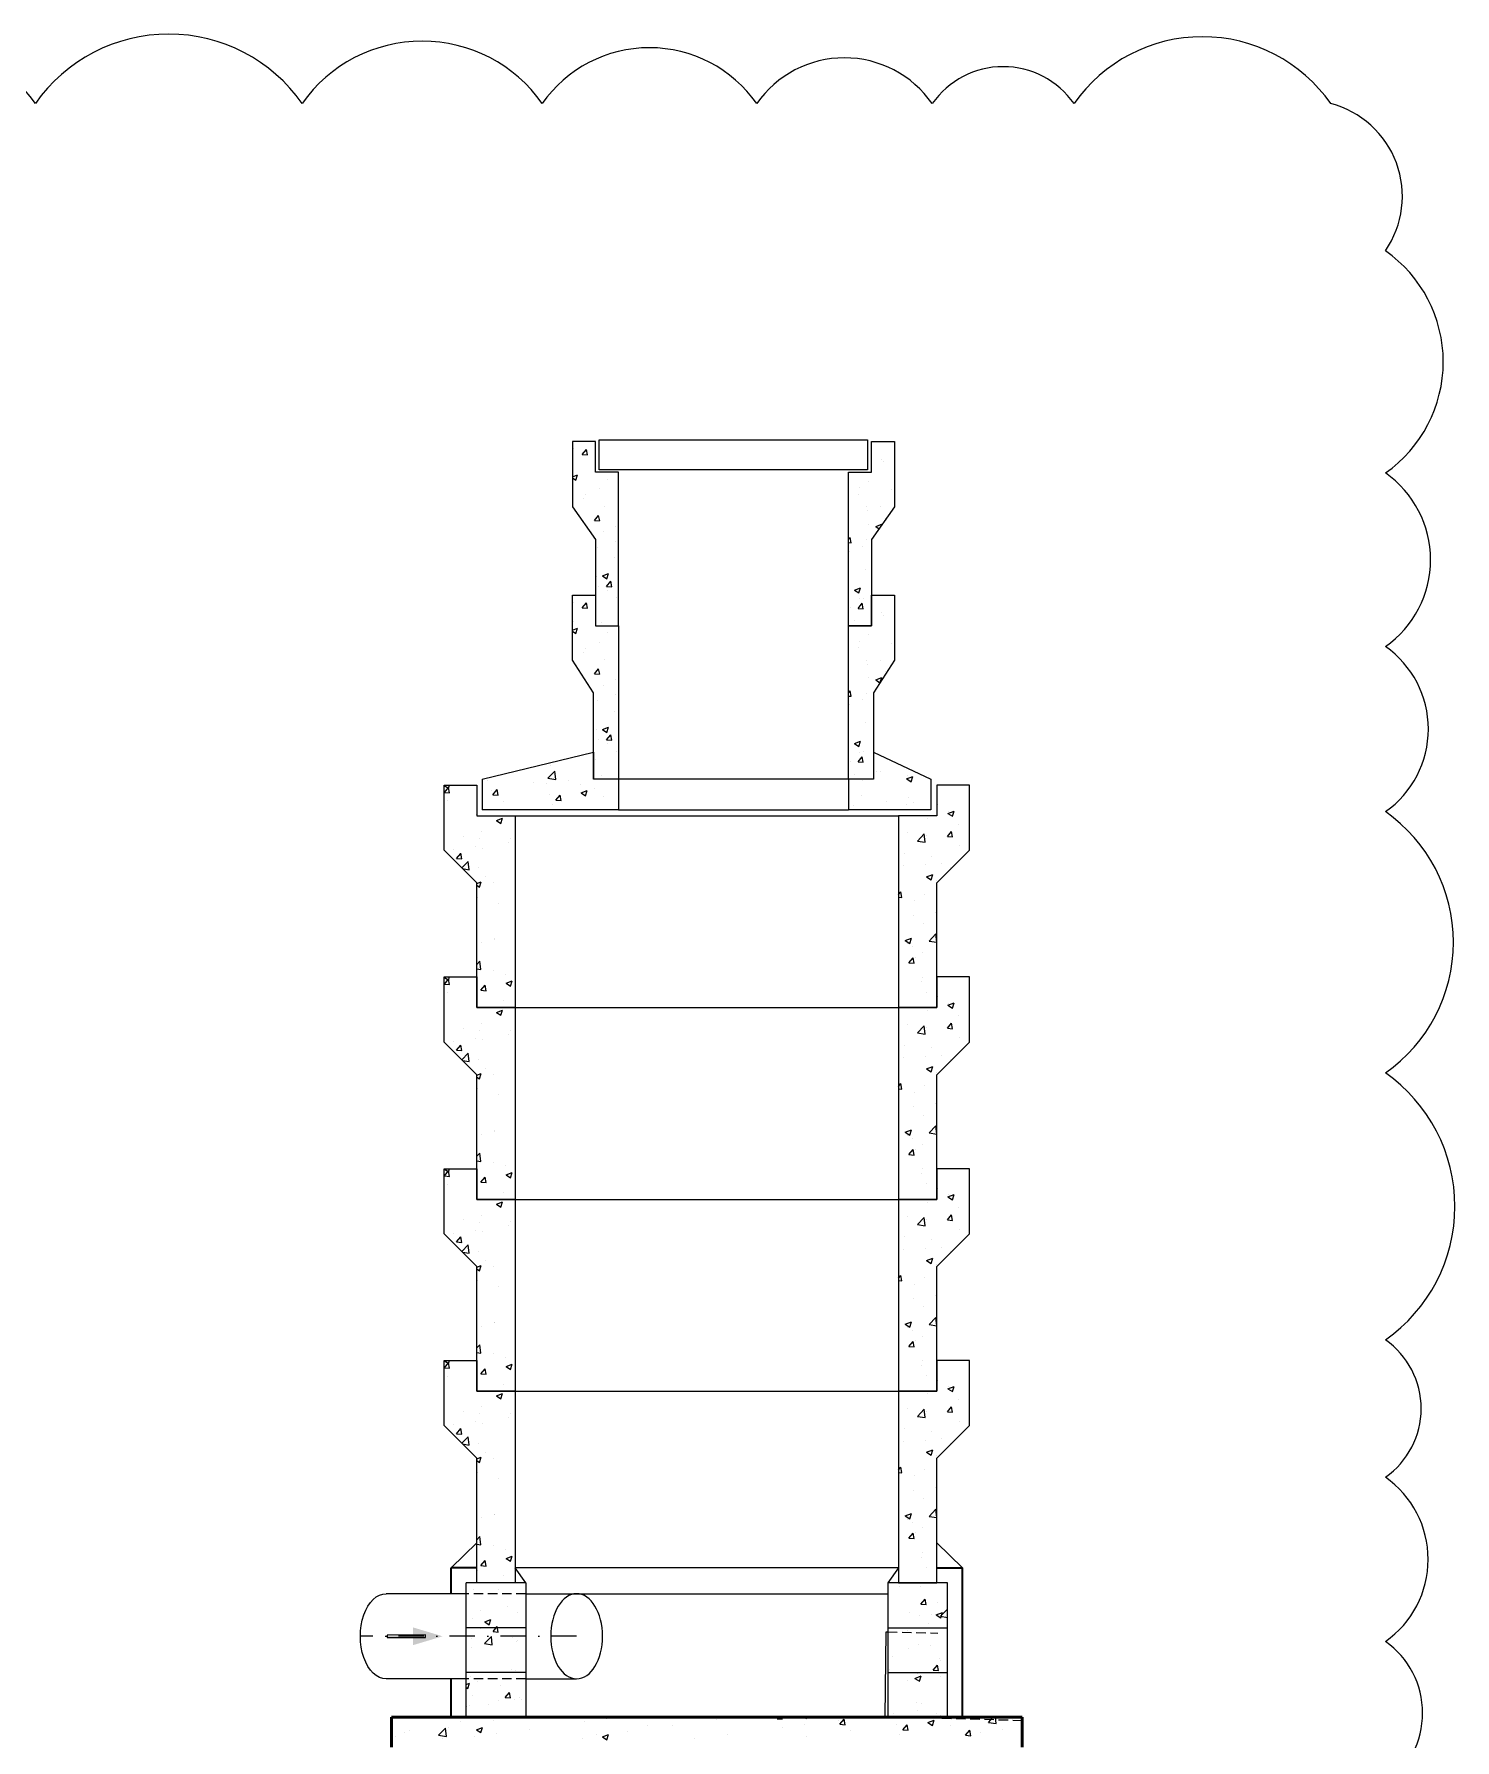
# Model space of a CAD drawing. Extents: x -160 to 364724, y -100 to 7353297.
# Drawn here: x 362209.9 to 362491.4, y 7349207.8 to 7349545.7 of the extents above; entities that cross this region are included whole.
import ezdxf

# ---------------------------------------------------------------- set-up
doc = ezdxf.new("R2010")
doc.units = 0
doc.header["$LTSCALE"] = 5
for name, pattern in [('HIDDEN', [0.375, 0.25, -0.125]), ('SGC_DASHDOT', [1, 0.5, -0.25, 0, -0.25]), ('SGC_HIDDEN', [0.375, 0.25, -0.125])]:
    doc.linetypes.add(name, pattern=pattern)
doc.layers.add('AL3', color=3, linetype='Continuous', lineweight=35)
for name, color, linetype in [('desenho', 4, 'Continuous'), ('PAREDE CONCRETO CORTE', 5, 'Continuous'), ('Paredes', 7, 'Continuous'), ('SGC-Eixos', 253, 'SGC_DASHDOT'), ('SGC-PONTAS', 1, 'SGC_HIDDEN'), ('SGC-Tubos (Desenho Bifilar)', 3, 'Continuous'), ('VEGETAÇÃO', 7, 'Continuous'), ('VISTA 3', 3, 'Continuous')]:
    doc.layers.add(name, color=color, linetype=linetype)

msp = doc.modelspace()

# ---------------------------------------------------------------- hatches: boundary and pattern name
at = {"linetype": 'HIDDEN', "ltscale": 40}
for points in [[(362287.438, 7349228.544), (362287.426, 7349228.046), (362279.852, 7349228.039), (362279.864, 7349228.538)], [(362284.964, 7349230.042), (362290.828, 7349228.288), (362284.967, 7349226.525)]]:
    msp.add_hatch(color=256, dxfattribs=at).paths.add_polyline_path(points)

# ---------------------------------------------------------------- linework, layer by layer
for p, q in [((362279.864, 7349228.538), (362279.852, 7349228.039)), ((362279.852, 7349228.039), (362287.426, 7349228.046)), ((362287.438, 7349228.544), (362279.864, 7349228.538)), ((362287.426, 7349228.046), (362287.438, 7349228.544))]:
    msp.add_line(p, q, dxfattribs=at)
for centre, radius, start, end in [((362236.557, 7349513.444), 32.274, 35, 145), ((362186.823, 7349515.643), 28.44, 35, 145), ((362286.78, 7349515.3), 29.037, 35, 145), ((362331.821, 7349517.072), 25.948, 35, 145), ((362441.4, 7349514.141), 31.057, 35, 145), ((362370.469, 7349519.777), 21.233, 35, 145), ((362401.911, 7349522.118), 17.15, 35, 145), ((362462.049, 7349513.581), 18.988, 325.38395, 75.38395), ((362462.262, 7349480.781), 26.874, 305, 55), ((362465.638, 7349441.574), 20.988, 305, 55), ((362466.222, 7349408.023), 19.97, 305, 55), ((362459.551, 7349365.779), 31.601, 305, 55), ((362459.159, 7349313.449), 32.283, 305, 55), ((362468.15, 7349273.399), 16.608, 305, 55), ((362466.28, 7349243.519), 19.869, 305, 55), ((362467.761, 7349213.083), 17.286, 305, 55)]:
    msp.add_arc(centre, radius, start, end)
at = {"layer": 'AL3', "linetype": 'Continuous', "lineweight": 30}
for p, q in [((362292.524, 7349241.815), (362297.593, 7349246.783)), ((362393.851, 7349241.815), (362388.783, 7349246.783))]:
    msp.add_line(p, q, dxfattribs=at)
at = {"layer": 'AL3'}
for p, q in [((362292.524, 7349236.724), (362292.524, 7349241.815)), ((362297.593, 7349241.815), (362292.524, 7349241.815)), ((362388.783, 7349241.815), (362393.851, 7349241.815)), ((362393.851, 7349212.254), (362393.851, 7349241.815)), ((362292.524, 7349212.254), (362292.524, 7349219.853))]:
    msp.add_line(p, q, dxfattribs=at)
at = {"layer": 'desenho', "color": 1}
for p, q in [((362371.262, 7349398.104), (362325.667, 7349398.104)), ((362305.192, 7349390.842), (362381.184, 7349390.842)), ((362325.667, 7349392.025), (362371.262, 7349392.025)), ((362305.192, 7349352.846), (362381.184, 7349352.846)), ((362305.192, 7349314.851), (362381.184, 7349314.851)), ((362305.192, 7349276.855), (362381.184, 7349276.855))]:
    msp.add_line(p, q, dxfattribs=at)
at = {"layer": 'PAREDE CONCRETO CORTE'}
for p, q in [((362321.108, 7349464.976), (362316.548, 7349464.976)), ((362316.548, 7349464.976), (362316.548, 7349452.058)), ((362321.108, 7349458.897), (362321.108, 7349464.976)), ((362375.822, 7349458.897), (362375.822, 7349464.976)), ((362375.822, 7349464.976), (362380.381, 7349464.976)), ((362380.381, 7349464.976), (362380.381, 7349452.058)), ((362325.667, 7349458.897), (362321.108, 7349458.897)), ((362325.667, 7349428.501), (362325.667, 7349458.897)), ((362371.262, 7349458.897), (362375.822, 7349458.897)), ((362371.262, 7349428.501), (362371.262, 7349458.897)), ((362316.548, 7349452.058), (362321.108, 7349445.599)), ((362380.381, 7349452.058), (362375.822, 7349445.599)), ((362321.108, 7349445.599), (362321.108, 7349428.501)), ((362375.822, 7349445.599), (362375.822, 7349428.501)), ((362316.548, 7349434.58), (362321.108, 7349434.58)), ((362316.548, 7349421.661), (362316.548, 7349434.58)), ((362321.108, 7349434.58), (362321.108, 7349428.501)), ((362375.822, 7349428.501), (362375.822, 7349434.58)), ((362375.822, 7349434.58), (362380.381, 7349434.58)), ((362380.381, 7349434.58), (362380.381, 7349421.661)), ((362321.108, 7349428.501), (362325.667, 7349428.501)), ((362321.108, 7349428.501), (362325.667, 7349428.501)), ((362325.667, 7349428.501), (362325.667, 7349398.104)), ((362371.262, 7349428.501), (362375.822, 7349428.501)), ((362371.262, 7349398.104), (362371.262, 7349428.501)), ((362375.822, 7349428.501), (362371.262, 7349428.501)), ((362320.728, 7349415.202), (362316.548, 7349421.661)), ((362380.381, 7349421.661), (362376.202, 7349415.202)), ((362320.728, 7349398.104), (362320.728, 7349415.202)), ((362376.202, 7349415.202), (362376.202, 7349398.104)), ((362298.69, 7349398.104), (362320.728, 7349403.423)), ((362320.728, 7349403.423), (362320.728, 7349398.104)), ((362376.202, 7349403.423), (362376.202, 7349398.104)), ((362376.202, 7349403.423), (362387.6, 7349398.104)), ((362291.134, 7349384.003), (362291.134, 7349396.921)), ((362291.134, 7349396.921), (362297.593, 7349396.921)), ((362297.593, 7349396.921), (362297.593, 7349390.842)), ((362298.69, 7349398.104), (362298.69, 7349392.025)), ((362325.667, 7349398.104), (362320.728, 7349398.104)), ((362325.667, 7349398.104), (362320.728, 7349398.104)), ((362325.667, 7349398.104), (362325.667, 7349392.025)), ((362376.202, 7349398.104), (362371.262, 7349398.104)), ((362371.262, 7349398.104), (362371.262, 7349392.025)), ((362376.202, 7349398.104), (362371.262, 7349398.104)), ((362387.6, 7349398.104), (362387.6, 7349392.025)), ((362395.242, 7349396.921), (362388.783, 7349396.921)), ((362388.783, 7349396.921), (362388.783, 7349390.842)), ((362395.242, 7349384.003), (362395.242, 7349396.921)), ((362297.593, 7349390.842), (362305.192, 7349390.842)), ((362325.667, 7349392.025), (362298.69, 7349392.025)), ((362305.192, 7349390.842), (362305.192, 7349352.846)), ((362387.6, 7349392.025), (362371.262, 7349392.025)), ((362388.783, 7349390.842), (362381.184, 7349390.842)), ((362381.184, 7349390.842), (362381.184, 7349352.846)), ((362297.593, 7349377.544), (362291.134, 7349384.003)), ((362388.783, 7349377.544), (362395.242, 7349384.003)), ((362297.593, 7349352.846), (362297.593, 7349377.544)), ((362388.783, 7349352.846), (362388.783, 7349377.544)), ((362291.134, 7349346.007), (362291.134, 7349358.926)), ((362291.134, 7349358.926), (362297.593, 7349358.926)), ((362297.593, 7349358.926), (362297.593, 7349352.846)), ((362395.242, 7349358.926), (362388.783, 7349358.926)), ((362388.783, 7349358.926), (362388.783, 7349352.846)), ((362395.242, 7349346.007), (362395.242, 7349358.926)), ((362297.593, 7349352.846), (362305.192, 7349352.846)), ((362305.192, 7349352.846), (362297.593, 7349352.846)), ((362305.192, 7349352.846), (362305.192, 7349314.851)), ((362388.783, 7349352.846), (362381.184, 7349352.846)), ((362381.184, 7349352.846), (362381.184, 7349314.851)), ((362381.184, 7349352.846), (362388.783, 7349352.846)), ((362297.593, 7349339.548), (362291.134, 7349346.007)), ((362388.783, 7349339.548), (362395.242, 7349346.007)), ((362297.593, 7349314.851), (362297.593, 7349339.548)), ((362388.783, 7349314.851), (362388.783, 7349339.548)), ((362291.134, 7349308.011), (362291.134, 7349320.93)), ((362291.134, 7349320.93), (362297.593, 7349320.93)), ((362297.593, 7349320.93), (362297.593, 7349314.851)), ((362395.242, 7349320.93), (362388.783, 7349320.93)), ((362388.783, 7349320.93), (362388.783, 7349314.851)), ((362395.242, 7349308.011), (362395.242, 7349320.93)), ((362297.593, 7349314.851), (362305.192, 7349314.851)), ((362305.192, 7349314.851), (362297.593, 7349314.851)), ((362305.192, 7349314.851), (362305.192, 7349276.855)), ((362388.783, 7349314.851), (362381.184, 7349314.851)), ((362381.184, 7349314.851), (362381.184, 7349276.855)), ((362381.184, 7349314.851), (362388.783, 7349314.851)), ((362297.593, 7349301.552), (362291.134, 7349308.011)), ((362388.783, 7349301.552), (362395.242, 7349308.011)), ((362297.593, 7349276.855), (362297.593, 7349301.552)), ((362388.783, 7349276.855), (362388.783, 7349301.552)), ((362291.134, 7349270.015), (362291.134, 7349282.934)), ((362291.134, 7349282.934), (362297.593, 7349282.934)), ((362297.593, 7349282.934), (362297.593, 7349276.855)), ((362395.242, 7349282.934), (362388.783, 7349282.934)), ((362388.783, 7349282.934), (362388.783, 7349276.855)), ((362395.242, 7349270.015), (362395.242, 7349282.934)), ((362297.593, 7349276.855), (362305.192, 7349276.855)), ((362305.192, 7349276.855), (362297.593, 7349276.855)), ((362305.192, 7349276.855), (362305.192, 7349238.859)), ((362388.783, 7349276.855), (362381.184, 7349276.855)), ((362381.184, 7349276.855), (362381.184, 7349238.859)), ((362381.184, 7349276.855), (362388.783, 7349276.855)), ((362297.593, 7349263.556), (362291.134, 7349270.015)), ((362388.783, 7349263.556), (362395.242, 7349270.015)), ((362297.593, 7349238.859), (362297.593, 7349263.556)), ((362388.783, 7349238.859), (362388.783, 7349263.556)), ((362295.48, 7349212.254), (362295.48, 7349238.859)), ((362307.305, 7349238.859), (362295.48, 7349238.859)), ((362305.192, 7349238.859), (362297.593, 7349238.859)), ((362307.305, 7349238.859), (362307.305, 7349212.237)), ((362379.071, 7349238.859), (362379.071, 7349212.254)), ((362390.895, 7349238.859), (362379.071, 7349238.859)), ((362381.184, 7349238.859), (362388.783, 7349238.859)), ((362390.895, 7349212.254), (362390.895, 7349238.859)), ((362307.305, 7349229.985), (362295.48, 7349229.985)), ((362379.071, 7349229.985), (362390.895, 7349229.985)), ((362307.305, 7349221.111), (362295.48, 7349221.111)), ((362379.071, 7349221.111), (362390.895, 7349221.111))]:
    msp.add_line(p, q, dxfattribs=at)
at = {"layer": 'Paredes', "color": 2, "linetype": 'Continuous', "lineweight": 0}
for p, q in [((362307.305, 7349238.859), (362305.192, 7349241.815)), ((362381.184, 7349241.815), (362305.192, 7349241.815)), ((362381.184, 7349241.815), (362379.071, 7349238.859)), ((362307.414, 7349236.724), (362379.071, 7349236.724))]:
    msp.add_line(p, q, dxfattribs=at)
at = {"layer": 'SGC-Eixos', "ltscale": 2}
msp.add_line((362317.393, 7349228.288), (362274.527, 7349228.288), dxfattribs=at)
at = {"layer": 'SGC-PONTAS', "ltscale": 1.5}
for p, q in [((362307.305, 7349236.706), (362295.48, 7349236.706)), ((362379.071, 7349229.186), (362388.941, 7349228.897)), ((362307.305, 7349219.836), (362295.48, 7349219.836)), ((362405.706, 7349211.556), (362379.06, 7349212.316))]:
    msp.add_line(p, q, dxfattribs=at)
at = {"layer": 'SGC-Tubos (Desenho Bifilar)'}
for p, q in [((362295.48, 7349236.724), (362279.667, 7349236.724)), ((362307.414, 7349236.724), (362317.393, 7349236.724)), ((362378.555, 7349212.32), (362378.706, 7349229.19)), ((362378.706, 7349229.19), (362379.071, 7349229.186)), ((362295.48, 7349219.853), (362279.667, 7349219.853)), ((362307.305, 7349219.853), (362317.393, 7349219.853)), ((362379.071, 7349212.316), (362378.555, 7349212.32))]:
    msp.add_line(p, q, dxfattribs=at)
at = {"layer": 'SGC-Tubos (Desenho Bifilar)', "extrusion": (0, 0, -1)}
msp.add_ellipse((362279.667, 7349228.288), major_axis=(0, -8.435), ratio=0.6093402, start_param=0, end_param=3.1415927, dxfattribs=at)
msp.add_ellipse((362317.393, 7349228.288), major_axis=(0, -8.435), ratio=0.6093365, dxfattribs=at)
at = {"layer": 'VEGETAÇÃO', "color": 1, "linetype": 'Continuous'}
for p, q in [((362316.847, 7349463.597), (362316.847, 7349463.597)), ((362318.503, 7349462.442), (362319.34, 7349463.44)), ((362318.503, 7349462.442), (362319.541, 7349462.351)), ((362319.546, 7349462.352), (362319.345, 7349463.441)), ((362377.836, 7349461.436), (362377.836, 7349461.436)), ((362378.225, 7349460.971), (362378.225, 7349460.971)), ((362316.568, 7349458.03), (362317.569, 7349458.415)), ((362316.569, 7349457.803), (362317.217, 7349457.366)), ((362316.709, 7349459.638), (362316.709, 7349459.638)), ((362317.217, 7349457.366), (362317.57, 7349458.415)), ((362323.481, 7349457.518), (362323.481, 7349457.518)), ((362319.202, 7349454.444), (362319.202, 7349454.444)), ((362321.954, 7349455.594), (362321.954, 7349455.594)), ((362373.266, 7349454.584), (362373.266, 7349454.584)), ((362373.419, 7349455.848), (362373.419, 7349455.848)), ((362375.175, 7349457.087), (362375.175, 7349457.087)), ((362379.845, 7349455.451), (362379.845, 7349455.451)), ((362318.718, 7349453.653), (362318.718, 7349453.653)), ((362322.864, 7349452.111), (362322.864, 7349452.111)), ((362374.842, 7349452.094), (362374.842, 7349452.094)), ((362374.964, 7349451.304), (362374.964, 7349451.304)), ((362377.581, 7349452.033), (362377.581, 7349452.033)), ((362320.913, 7349449.375), (362321.75, 7349450.373)), ((362320.913, 7349449.375), (362321.951, 7349449.284)), ((362321.743, 7349449.811), (362321.743, 7349449.811)), ((362321.956, 7349449.285), (362321.755, 7349450.374)), ((362325.119, 7349448.246), (362325.119, 7349448.246)), ((362375.275, 7349448.599), (362375.275, 7349448.599)), ((362376.653, 7349448.171), (362377.869, 7349448.638)), ((362376.653, 7349448.172), (362377.318, 7349447.723)), ((362377.785, 7349448.387), (362377.869, 7349448.639)), ((362378.505, 7349449.76), (362378.505, 7349449.76)), ((362321.531, 7349444.028), (362321.531, 7349444.028)), ((362322.764, 7349447.153), (362322.764, 7349447.153)), ((362325.019, 7349445.222), (362325.019, 7349445.222)), ((362371.262, 7349445.621), (362371.591, 7349446.012)), ((362371.262, 7349444.97), (362371.792, 7349444.924)), ((362371.796, 7349444.925), (362371.595, 7349446.013)), ((362374.085, 7349444.215), (362374.085, 7349444.215)), ((362374.753, 7349445.521), (362374.753, 7349445.521)), ((362324.898, 7349441.967), (362324.898, 7349441.967)), ((362371.386, 7349443.263), (362371.386, 7349443.263)), ((362321.32, 7349438.245), (362321.32, 7349438.245)), ((362322.495, 7349438.356), (362323.712, 7349438.823)), ((362322.496, 7349438.357), (362323.36, 7349437.774)), ((362323.323, 7349436.308), (362324.161, 7349437.306)), ((362323.36, 7349437.774), (362323.712, 7349438.824)), ((362324.366, 7349436.218), (362324.166, 7349437.307)), ((362374.542, 7349439.738), (362374.542, 7349439.738)), ((362321.636, 7349436.346), (362321.636, 7349436.346)), ((362323.323, 7349436.308), (362324.362, 7349436.217)), ((362323.43, 7349435.52), (362323.43, 7349435.52)), ((362325.299, 7349434.012), (362325.299, 7349434.012)), ((362372.426, 7349435.574), (362373.642, 7349436.041)), ((362372.426, 7349435.575), (362373.29, 7349434.992)), ((362373.29, 7349434.992), (362373.643, 7349436.042)), ((362373.368, 7349433.85), (362373.368, 7349433.85)), ((362374.33, 7349433.955), (362374.33, 7349433.955)), ((362316.847, 7349433.201), (362316.847, 7349433.201)), ((362318.503, 7349432.045), (362319.34, 7349433.043)), ((362318.503, 7349432.045), (362319.541, 7349431.954)), ((362319.546, 7349431.955), (362319.345, 7349433.044)), ((362321.109, 7349432.462), (362321.109, 7349432.462)), ((362371.666, 7349432.053), (362371.666, 7349432.053)), ((362373.164, 7349431.948), (362374.001, 7349432.946)), ((362373.164, 7349431.948), (362374.202, 7349431.857)), ((362374.206, 7349431.858), (362374.006, 7349432.947)), ((362377.836, 7349431.039), (362377.836, 7349431.039)), ((362378.225, 7349430.574), (362378.225, 7349430.574)), ((362316.568, 7349427.634), (362317.569, 7349428.018)), ((362316.569, 7349427.406), (362317.217, 7349426.969)), ((362316.709, 7349429.242), (362316.709, 7349429.242)), ((362317.217, 7349426.969), (362317.57, 7349428.019)), ((362322.337, 7349429.13), (362322.337, 7349429.13)), ((362323.481, 7349427.121), (362323.481, 7349427.121)), ((362372.537, 7349429.489), (362372.537, 7349429.489)), ((362319.202, 7349424.048), (362319.202, 7349424.048)), ((362321.954, 7349425.197), (362321.954, 7349425.197)), ((362373.266, 7349424.188), (362373.266, 7349424.188)), ((362373.419, 7349425.451), (362373.419, 7349425.451)), ((362375.175, 7349426.69), (362375.175, 7349426.69)), ((362379.845, 7349425.054), (362379.845, 7349425.054)), ((362318.718, 7349423.256), (362318.718, 7349423.256)), ((362322.864, 7349421.714), (362322.864, 7349421.714)), ((362374.842, 7349421.697), (362374.842, 7349421.697)), ((362374.964, 7349420.907), (362374.964, 7349420.907)), ((362377.581, 7349421.637), (362377.581, 7349421.637)), ((362320.913, 7349418.978), (362321.75, 7349419.976)), ((362320.913, 7349418.978), (362321.951, 7349418.887)), ((362321.743, 7349419.414), (362321.743, 7349419.414)), ((362321.956, 7349418.888), (362321.755, 7349419.977)), ((362325.119, 7349417.849), (362325.119, 7349417.849)), ((362375.275, 7349418.202), (362375.275, 7349418.202)), ((362376.653, 7349417.774), (362377.869, 7349418.241)), ((362376.653, 7349417.775), (362377.495, 7349417.207)), ((362377.552, 7349417.295), (362377.869, 7349418.242)), ((362378.505, 7349419.364), (362378.505, 7349419.364)), ((362321.531, 7349413.632), (362321.531, 7349413.632)), ((362322.764, 7349416.756), (362322.764, 7349416.756)), ((362325.019, 7349414.826), (362325.019, 7349414.826)), ((362371.262, 7349415.224), (362371.591, 7349415.616)), ((362371.262, 7349414.573), (362371.792, 7349414.527)), ((362371.796, 7349414.528), (362371.595, 7349415.617)), ((362374.085, 7349413.819), (362374.085, 7349413.819)), ((362374.753, 7349415.124), (362374.753, 7349415.124)), ((362324.898, 7349411.57), (362324.898, 7349411.57)), ((362371.386, 7349412.867), (362371.386, 7349412.867)), ((362321.32, 7349407.849), (362321.32, 7349407.849)), ((362322.495, 7349407.96), (362323.712, 7349408.427)), ((362322.496, 7349407.961), (362323.36, 7349407.378)), ((362323.323, 7349405.911), (362324.161, 7349406.909)), ((362323.36, 7349407.378), (362323.712, 7349408.427)), ((362324.366, 7349405.822), (362324.166, 7349406.91)), ((362374.542, 7349409.341), (362374.542, 7349409.341)), ((362321.636, 7349405.949), (362321.636, 7349405.949)), ((362323.323, 7349405.911), (362324.362, 7349405.821)), ((362323.43, 7349405.124), (362323.43, 7349405.124)), ((362325.299, 7349403.616), (362325.299, 7349403.616)), ((362372.426, 7349405.177), (362373.642, 7349405.644)), ((362372.426, 7349405.178), (362373.29, 7349404.595)), ((362373.29, 7349404.595), (362373.643, 7349405.645)), ((362373.368, 7349403.453), (362373.368, 7349403.453)), ((362374.33, 7349403.558), (362374.33, 7349403.558)), ((362312.19, 7349400.843), (362312.19, 7349400.843)), ((362321.109, 7349402.066), (362321.109, 7349402.066)), ((362371.666, 7349401.656), (362371.666, 7349401.656)), ((362373.164, 7349401.551), (362374.001, 7349402.549)), ((362373.164, 7349401.551), (362374.202, 7349401.46)), ((362374.206, 7349401.461), (362374.006, 7349402.55)), ((362291.134, 7349396.891), (362291.213, 7349396.921)), ((362291.134, 7349396.88), (362291.987, 7349396.305)), ((362291.987, 7349396.305), (362292.194, 7349396.921)), ((362299.633, 7349397.902), (362299.633, 7349397.902)), ((362308.907, 7349397.511), (362308.907, 7349397.511)), ((362311.409, 7349397.294), (362311.409, 7349397.294)), ((362311.689, 7349398.271), (362313.042, 7349399.682)), ((362311.69, 7349398.27), (362313.235, 7349398.03)), ((362313.235, 7349398.032), (362313.043, 7349399.682)), ((362315.758, 7349397.867), (362315.758, 7349397.867)), ((362318.18, 7349397.119), (362318.18, 7349397.119)), ((362322.337, 7349398.733), (362322.337, 7349398.733)), ((362372.537, 7349399.092), (362372.537, 7349399.092)), ((362374.119, 7349397.775), (362374.119, 7349397.775)), ((362376.885, 7349399.665), (362376.885, 7349399.665)), ((362377.53, 7349399.639), (362377.53, 7349399.639)), ((362382.795, 7349398.183), (362384.012, 7349398.65)), ((362382.796, 7349398.184), (362383.66, 7349397.601)), ((362382.894, 7349398.887), (362382.894, 7349398.887)), ((362383.66, 7349397.601), (362384.012, 7349398.651)), ((362291.182, 7349395.477), (362292.019, 7349396.475)), ((362291.182, 7349395.477), (362292.22, 7349395.386)), ((362291.855, 7349393.803), (362291.855, 7349393.803)), ((362292.225, 7349395.387), (362292.024, 7349396.476)), ((362300.438, 7349395.85), (362300.438, 7349395.85)), ((362300.814, 7349395.025), (362301.651, 7349396.023)), ((362300.814, 7349395.025), (362301.852, 7349394.934)), ((362301.857, 7349394.935), (362301.656, 7349396.024)), ((362302.956, 7349393.757), (362302.956, 7349393.757)), ((362311.978, 7349395.06), (362311.978, 7349395.06)), ((362313.274, 7349393.935), (362314.111, 7349394.933)), ((362313.274, 7349393.935), (362314.312, 7349393.844)), ((362314.317, 7349393.845), (362314.116, 7349394.934)), ((362318.268, 7349395.363), (362319.485, 7349395.83)), ((362318.269, 7349395.363), (362319.133, 7349394.781)), ((362319.133, 7349394.781), (362319.485, 7349395.83)), ((362320.898, 7349396.283), (362320.898, 7349396.283)), ((362322.713, 7349394.759), (362322.713, 7349394.759)), ((362373.82, 7349394.768), (362373.82, 7349394.768)), ((362378.895, 7349393.679), (362378.895, 7349393.679)), ((362383.094, 7349394.376), (362383.094, 7349394.376)), ((362384.165, 7349393.56), (362384.165, 7349393.56)), ((362297.499, 7349391.011), (362297.499, 7349391.011)), ((362301.492, 7349389.893), (362302.708, 7349390.36)), ((362301.492, 7349389.893), (362302.356, 7349389.311)), ((362302.356, 7349389.31), (362302.709, 7349390.36)), ((362312.582, 7349393.02), (362312.582, 7349393.02)), ((362372.315, 7349392.813), (362372.315, 7349392.813)), ((362382.683, 7349393.104), (362382.683, 7349393.104)), ((362386.884, 7349390.279), (362386.884, 7349390.279)), ((362388.951, 7349393.01), (362388.951, 7349393.01)), ((362390.984, 7349391.322), (362392.2, 7349391.789)), ((362390.984, 7349391.322), (362391.848, 7349390.74)), ((362391.184, 7349391.74), (362391.184, 7349391.74)), ((362391.848, 7349390.74), (362392.201, 7349391.789)), ((362295.067, 7349386.781), (362295.067, 7349386.781)), ((362298.49, 7349387.724), (362298.49, 7349387.724)), ((362382.982, 7349387.456), (362382.982, 7349387.456)), ((362384.921, 7349385.831), (362386.274, 7349387.241)), ((362386.467, 7349385.592), (362386.275, 7349387.241)), ((362386.82, 7349386.886), (362386.82, 7349386.886)), ((362390.862, 7349386.756), (362391.7, 7349387.754)), ((362390.862, 7349386.756), (362391.9, 7349386.665)), ((362391.905, 7349386.666), (362391.704, 7349387.755)), ((362393.113, 7349389.195), (362393.113, 7349389.195)), ((362292.929, 7349384.159), (362292.929, 7349384.159)), ((362293.592, 7349382.41), (362294.43, 7349383.408)), ((362294.635, 7349382.32), (362294.434, 7349383.409)), ((362297.278, 7349384.732), (362297.278, 7349384.732)), ((362298.174, 7349386.316), (362298.174, 7349386.316)), ((362298.73, 7349384.448), (362298.73, 7349384.448)), ((362303.857, 7349385.598), (362303.857, 7349385.598)), ((362304.341, 7349386.389), (362304.341, 7349386.389)), ((362382.314, 7349383.427), (362382.314, 7349383.427)), ((362384.922, 7349385.83), (362386.467, 7349385.59)), ((362393.285, 7349384.871), (362393.285, 7349384.871)), ((362293.592, 7349382.41), (362294.63, 7349382.319)), ((362294.624, 7349380.513), (362295.878, 7349381.821)), ((362294.765, 7349380.372), (362296.071, 7349380.169)), ((362296.071, 7349380.171), (362295.879, 7349381.821)), ((362297.962, 7349380.533), (362297.962, 7349380.533)), ((362382.191, 7349380.922), (362382.191, 7349380.922)), ((362386.608, 7349381.103), (362386.608, 7349381.103)), ((362387.801, 7349382.863), (362387.801, 7349382.863)), ((362389.617, 7349381.377), (362389.617, 7349381.377)), ((362391.464, 7349380.53), (362391.464, 7349380.53)), ((362297.593, 7349377.421), (362298.481, 7349377.763)), ((362297.593, 7349377.075), (362298.13, 7349376.713)), ((362297.772, 7349377.359), (362297.772, 7349377.359)), ((362298.13, 7349376.713), (362298.482, 7349377.763)), ((362299.287, 7349378.746), (362299.287, 7349378.746)), ((362300.885, 7349377.559), (362300.885, 7349377.559)), ((362386.757, 7349378.725), (362387.974, 7349379.192)), ((362386.758, 7349378.725), (362387.622, 7349378.143)), ((362387.622, 7349378.143), (362387.974, 7349379.192)), ((362388.715, 7349378.02), (362388.715, 7349378.02)), ((362297.751, 7349374.75), (362297.751, 7349374.75)), ((362301.935, 7349373.545), (362301.935, 7349373.545)), ((362381.184, 7349375.222), (362381.65, 7349375.777)), ((362381.184, 7349374.747), (362381.851, 7349374.688)), ((362381.855, 7349374.689), (362381.654, 7349375.778)), ((362384.345, 7349374.033), (362384.345, 7349374.033)), ((362386.397, 7349375.32), (362386.397, 7349375.32)), ((362384.145, 7349371.168), (362384.145, 7349371.168)), ((362388.494, 7349371.741), (362388.494, 7349371.741)), ((362301.118, 7349366.488), (362301.118, 7349366.488)), ((362301.165, 7349366.349), (362301.165, 7349366.349)), ((362382.53, 7349366.128), (362383.747, 7349366.595)), ((362383.395, 7349365.545), (362383.747, 7349366.595)), ((362386.186, 7349369.538), (362386.186, 7349369.538)), ((362387.224, 7349366.034), (362388.577, 7349367.444)), ((362388.77, 7349365.794), (362388.578, 7349367.444)), ((362298.438, 7349365.726), (362298.438, 7349365.726)), ((362382.531, 7349366.128), (362383.395, 7349365.545)), ((362382.931, 7349365.459), (362382.931, 7349365.459)), ((362383.924, 7349364.889), (362383.924, 7349364.889)), ((362384.625, 7349362.823), (362384.625, 7349362.823)), ((362385.975, 7349363.755), (362385.975, 7349363.755)), ((362387.225, 7349366.032), (362388.77, 7349365.792)), ((362297.593, 7349361.41), (362298.181, 7349362.023)), ((362297.593, 7349360.493), (362298.374, 7349360.372)), ((362298.374, 7349360.374), (362298.183, 7349362.023)), ((362300.897, 7349360.209), (362300.897, 7349360.209)), ((362303.319, 7349359.46), (362303.319, 7349359.46)), ((362383.223, 7349361.712), (362384.06, 7349362.71)), ((362383.223, 7349361.712), (362384.261, 7349361.622)), ((362384.266, 7349361.622), (362384.065, 7349362.711)), ((362291.134, 7349358.895), (362291.213, 7349358.926)), ((362291.134, 7349358.884), (362291.987, 7349358.309)), ((362291.182, 7349357.481), (362292.019, 7349358.479)), ((362291.182, 7349357.481), (362292.22, 7349357.39)), ((362291.987, 7349358.309), (362292.194, 7349358.926)), ((362292.225, 7349357.391), (362292.024, 7349358.48)), ((362298.413, 7349356.276), (362299.25, 7349357.274)), ((362298.413, 7349356.276), (362299.451, 7349356.186)), ((362299.456, 7349356.186), (362299.255, 7349357.275)), ((362303.408, 7349357.704), (362304.624, 7349358.171)), ((362303.408, 7349357.705), (362304.272, 7349357.122)), ((362304.272, 7349357.122), (362304.624, 7349358.172)), ((362385.764, 7349357.972), (362385.764, 7349357.972)), ((362385.933, 7349358.904), (362385.933, 7349358.904)), ((362291.855, 7349355.807), (362291.855, 7349355.807)), ((362297.499, 7349353.015), (362297.499, 7349353.015)), ((362297.721, 7349355.361), (362297.721, 7349355.361)), ((362302.906, 7349354.223), (362302.906, 7349354.223)), ((362386.779, 7349355.934), (362386.779, 7349355.934)), ((362388.951, 7349355.014), (362388.951, 7349355.014)), ((362390.984, 7349353.326), (362392.2, 7349353.793)), ((362390.984, 7349353.327), (362391.848, 7349352.744)), ((362391.184, 7349353.744), (362391.184, 7349353.744)), ((362391.848, 7349352.744), (362392.201, 7349353.794)), ((362298.49, 7349349.728), (362298.49, 7349349.728)), ((362301.492, 7349351.897), (362302.708, 7349352.364)), ((362301.492, 7349351.898), (362302.356, 7349351.315)), ((362302.356, 7349351.315), (362302.709, 7349352.364)), ((362382.982, 7349349.461), (362382.982, 7349349.461)), ((362386.884, 7349352.283), (362386.884, 7349352.283)), ((362390.862, 7349348.76), (362391.7, 7349349.758)), ((362391.905, 7349348.67), (362391.704, 7349349.759)), ((362393.113, 7349351.2), (362393.113, 7349351.2)), ((362292.929, 7349346.163), (362292.929, 7349346.163)), ((362295.067, 7349348.785), (362295.067, 7349348.785)), ((362297.278, 7349346.736), (362297.278, 7349346.736)), ((362298.174, 7349348.32), (362298.174, 7349348.32)), ((362298.73, 7349346.452), (362298.73, 7349346.452)), ((362303.857, 7349347.602), (362303.857, 7349347.602)), ((362304.341, 7349348.394), (362304.341, 7349348.394)), ((362384.921, 7349347.835), (362386.274, 7349349.245)), ((362384.922, 7349347.834), (362386.467, 7349347.594)), ((362386.467, 7349347.596), (362386.275, 7349349.246)), ((362386.82, 7349348.891), (362386.82, 7349348.891)), ((362390.862, 7349348.76), (362391.9, 7349348.669)), ((362393.285, 7349346.876), (362393.285, 7349346.876)), ((362293.592, 7349344.414), (362294.43, 7349345.412)), ((362293.592, 7349344.414), (362294.63, 7349344.323)), ((362294.635, 7349344.324), (362294.434, 7349345.413)), ((362294.624, 7349342.517), (362295.878, 7349343.825)), ((362296.071, 7349342.175), (362295.879, 7349343.825)), ((362382.191, 7349342.926), (362382.191, 7349342.926)), ((362382.314, 7349345.431), (362382.314, 7349345.431)), ((362386.608, 7349343.108), (362386.608, 7349343.108)), ((362387.801, 7349344.867), (362387.801, 7349344.867)), ((362389.617, 7349343.381), (362389.617, 7349343.381)), ((362294.765, 7349342.376), (362296.071, 7349342.173)), ((362297.593, 7349339.426), (362298.481, 7349339.767)), ((362297.772, 7349339.363), (362297.772, 7349339.363)), ((362297.962, 7349342.537), (362297.962, 7349342.537)), ((362298.13, 7349338.718), (362298.482, 7349339.767)), ((362299.287, 7349340.751), (362299.287, 7349340.751)), ((362300.885, 7349339.563), (362300.885, 7349339.563)), ((362386.757, 7349340.729), (362387.974, 7349341.196)), ((362386.758, 7349340.73), (362387.622, 7349340.147)), ((362387.622, 7349340.147), (362387.974, 7349341.196)), ((362388.715, 7349340.024), (362388.715, 7349340.024)), ((362391.464, 7349342.534), (362391.464, 7349342.534)), ((362297.593, 7349339.08), (362298.13, 7349338.718)), ((362297.751, 7349336.754), (362297.751, 7349336.754)), ((362381.184, 7349337.226), (362381.65, 7349337.781)), ((362381.184, 7349336.751), (362381.851, 7349336.693)), ((362381.855, 7349336.693), (362381.654, 7349337.782)), ((362384.345, 7349336.037), (362384.345, 7349336.037)), ((362386.397, 7349337.325), (362386.397, 7349337.325)), ((362301.935, 7349335.549), (362301.935, 7349335.549)), ((362384.145, 7349333.172), (362384.145, 7349333.172)), ((362388.494, 7349333.745), (362388.494, 7349333.745)), ((362386.186, 7349331.542), (362386.186, 7349331.542)), ((362387.224, 7349328.038), (362388.577, 7349329.448)), ((362388.77, 7349327.798), (362388.578, 7349329.448)), ((362298.438, 7349327.73), (362298.438, 7349327.73)), ((362301.118, 7349328.492), (362301.118, 7349328.492)), ((362301.165, 7349328.353), (362301.165, 7349328.353)), ((362382.53, 7349328.132), (362383.747, 7349328.599)), ((362382.531, 7349328.133), (362383.395, 7349327.55)), ((362382.931, 7349327.463), (362382.931, 7349327.463)), ((362383.395, 7349327.55), (362383.747, 7349328.599)), ((362383.924, 7349326.893), (362383.924, 7349326.893)), ((362385.975, 7349325.759), (362385.975, 7349325.759)), ((362387.225, 7349328.036), (362388.77, 7349327.797)), ((362297.593, 7349323.414), (362298.181, 7349324.027)), ((362297.593, 7349322.497), (362298.374, 7349322.376)), ((362298.374, 7349322.378), (362298.183, 7349324.028)), ((362383.223, 7349323.717), (362384.06, 7349324.715)), ((362383.223, 7349323.717), (362384.261, 7349323.626)), ((362384.266, 7349323.627), (362384.065, 7349324.715)), ((362384.625, 7349324.827), (362384.625, 7349324.827)), ((362291.134, 7349320.899), (362291.213, 7349320.93)), ((362291.134, 7349320.889), (362291.987, 7349320.313)), ((362291.182, 7349319.485), (362292.019, 7349320.483)), ((362291.182, 7349319.485), (362292.22, 7349319.394)), ((362291.987, 7349320.313), (362292.194, 7349320.93)), ((362292.225, 7349319.395), (362292.024, 7349320.484)), ((362298.413, 7349318.28), (362299.25, 7349319.279)), ((362299.456, 7349318.191), (362299.255, 7349319.279)), ((362300.897, 7349322.213), (362300.897, 7349322.213)), ((362303.319, 7349321.465), (362303.319, 7349321.465)), ((362303.408, 7349319.709), (362304.624, 7349320.175)), ((362303.408, 7349319.709), (362304.272, 7349319.126)), ((362304.272, 7349319.126), (362304.624, 7349320.176)), ((362385.764, 7349319.976), (362385.764, 7349319.976)), ((362385.933, 7349320.908), (362385.933, 7349320.908)), ((362291.855, 7349317.812), (362291.855, 7349317.812)), ((362297.721, 7349317.365), (362297.721, 7349317.365)), ((362298.413, 7349318.281), (362299.451, 7349318.19)), ((362302.906, 7349316.227), (362302.906, 7349316.227)), ((362386.779, 7349317.938), (362386.779, 7349317.938)), ((362388.951, 7349317.018), (362388.951, 7349317.018)), ((362390.984, 7349315.33), (362392.2, 7349315.797)), ((362391.184, 7349315.749), (362391.184, 7349315.749)), ((362391.848, 7349314.748), (362392.201, 7349315.798)), ((362297.499, 7349315.019), (362297.499, 7349315.019)), ((362301.492, 7349313.901), (362302.708, 7349314.368)), ((362301.492, 7349313.902), (362302.356, 7349313.319)), ((362302.356, 7349313.319), (362302.709, 7349314.369)), ((362386.884, 7349314.287), (362386.884, 7349314.287)), ((362390.984, 7349315.331), (362391.848, 7349314.748)), ((362393.113, 7349313.204), (362393.113, 7349313.204)), ((362295.067, 7349310.79), (362295.067, 7349310.79)), ((362298.174, 7349310.324), (362298.174, 7349310.324)), ((362298.49, 7349311.732), (362298.49, 7349311.732)), ((362303.857, 7349309.606), (362303.857, 7349309.606)), ((362304.341, 7349310.398), (362304.341, 7349310.398)), ((362382.982, 7349311.465), (362382.982, 7349311.465)), ((362384.921, 7349309.84), (362386.274, 7349311.25)), ((362384.922, 7349309.838), (362386.467, 7349309.598)), ((362386.467, 7349309.6), (362386.275, 7349311.25)), ((362386.82, 7349310.895), (362386.82, 7349310.895)), ((362390.862, 7349310.764), (362391.7, 7349311.762)), ((362390.862, 7349310.764), (362391.9, 7349310.674)), ((362391.905, 7349310.674), (362391.704, 7349311.763)), ((362393.285, 7349308.88), (362393.285, 7349308.88)), ((362292.929, 7349308.168), (362292.929, 7349308.168)), ((362293.592, 7349306.418), (362294.43, 7349307.416)), ((362293.592, 7349306.418), (362294.63, 7349306.328)), ((362294.635, 7349306.328), (362294.434, 7349307.417)), ((362294.624, 7349304.521), (362295.878, 7349305.829)), ((362296.071, 7349304.179), (362295.879, 7349305.829)), ((362297.278, 7349308.74), (362297.278, 7349308.74)), ((362298.73, 7349308.456), (362298.73, 7349308.456)), ((362382.314, 7349307.436), (362382.314, 7349307.436)), ((362387.801, 7349306.872), (362387.801, 7349306.872)), ((362389.617, 7349305.385), (362389.617, 7349305.385)), ((362294.765, 7349304.38), (362296.071, 7349304.178)), ((362297.962, 7349304.541), (362297.962, 7349304.541)), ((362299.287, 7349302.755), (362299.287, 7349302.755)), ((362382.191, 7349304.93), (362382.191, 7349304.93)), ((362386.608, 7349305.112), (362386.608, 7349305.112)), ((362386.757, 7349302.733), (362387.974, 7349303.2)), ((362386.758, 7349302.734), (362387.622, 7349302.151)), ((362387.622, 7349302.151), (362387.974, 7349303.201)), ((362388.715, 7349302.028), (362388.715, 7349302.028)), ((362391.464, 7349304.538), (362391.464, 7349304.538)), ((362297.593, 7349301.43), (362298.481, 7349301.771)), ((362297.593, 7349301.084), (362298.13, 7349300.722)), ((362297.751, 7349298.758), (362297.751, 7349298.758)), ((362297.772, 7349301.367), (362297.772, 7349301.367)), ((362298.13, 7349300.722), (362298.482, 7349301.772)), ((362300.885, 7349301.568), (362300.885, 7349301.568)), ((362381.184, 7349299.23), (362381.65, 7349299.786)), ((362381.184, 7349298.755), (362381.851, 7349298.697)), ((362381.855, 7349298.698), (362381.654, 7349299.787)), ((362386.397, 7349299.329), (362386.397, 7349299.329)), ((362301.935, 7349297.553), (362301.935, 7349297.553)), ((362384.345, 7349298.041), (362384.345, 7349298.041)), ((362388.494, 7349295.749), (362388.494, 7349295.749)), ((362384.145, 7349295.177), (362384.145, 7349295.177)), ((362386.186, 7349293.546), (362386.186, 7349293.546)), ((362298.438, 7349289.735), (362298.438, 7349289.735)), ((362301.118, 7349290.496), (362301.118, 7349290.496)), ((362301.165, 7349290.357), (362301.165, 7349290.357)), ((362382.53, 7349290.136), (362383.747, 7349290.603)), ((362382.531, 7349290.137), (362383.395, 7349289.554)), ((362382.931, 7349289.467), (362382.931, 7349289.467)), ((362383.395, 7349289.554), (362383.747, 7349290.604)), ((362383.924, 7349288.898), (362383.924, 7349288.898)), ((362387.224, 7349290.042), (362388.577, 7349291.452)), ((362387.225, 7349290.04), (362388.77, 7349289.801)), ((362388.77, 7349289.803), (362388.578, 7349291.452)), ((362297.593, 7349285.418), (362298.181, 7349286.032)), ((362298.374, 7349284.382), (362298.183, 7349286.032)), ((362383.223, 7349285.721), (362384.06, 7349286.719)), ((362383.223, 7349285.721), (362384.261, 7349285.63)), ((362384.266, 7349285.631), (362384.065, 7349286.72)), ((362384.625, 7349286.831), (362384.625, 7349286.831)), ((362385.975, 7349287.763), (362385.975, 7349287.763)), ((362291.134, 7349282.904), (362291.213, 7349282.934)), ((362291.134, 7349282.893), (362291.987, 7349282.317)), ((362291.182, 7349281.489), (362292.019, 7349282.487)), ((362291.987, 7349282.317), (362292.194, 7349282.934)), ((362292.225, 7349281.4), (362292.024, 7349282.488)), ((362297.593, 7349284.501), (362298.374, 7349284.38)), ((362300.897, 7349284.217), (362300.897, 7349284.217)), ((362303.319, 7349283.469), (362303.319, 7349283.469)), ((362303.408, 7349281.713), (362304.624, 7349282.18)), ((362303.408, 7349281.713), (362304.272, 7349281.131)), ((362304.272, 7349281.131), (362304.624, 7349282.18)), ((362385.764, 7349281.98), (362385.764, 7349281.98)), ((362385.933, 7349282.912), (362385.933, 7349282.912)), ((362291.182, 7349281.489), (362292.22, 7349281.399)), ((362291.855, 7349279.816), (362291.855, 7349279.816)), ((362297.721, 7349279.37), (362297.721, 7349279.37)), ((362298.413, 7349280.285), (362299.25, 7349281.283)), ((362298.413, 7349280.285), (362299.451, 7349280.194)), ((362299.456, 7349280.195), (362299.255, 7349281.284)), ((362386.779, 7349279.943), (362386.779, 7349279.943)), ((362388.951, 7349279.022), (362388.951, 7349279.022)), ((362297.499, 7349277.024), (362297.499, 7349277.024)), ((362301.492, 7349275.905), (362302.708, 7349276.372)), ((362301.492, 7349275.906), (362302.356, 7349275.323)), ((362302.356, 7349275.323), (362302.709, 7349276.373)), ((362302.906, 7349278.232), (362302.906, 7349278.232)), ((362386.884, 7349276.291), (362386.884, 7349276.291)), ((362390.984, 7349277.334), (362392.2, 7349277.801)), ((362390.984, 7349277.335), (362391.848, 7349276.752)), ((362391.184, 7349277.753), (362391.184, 7349277.753)), ((362391.848, 7349276.752), (362392.201, 7349277.802)), ((362393.113, 7349275.208), (362393.113, 7349275.208)), ((362295.067, 7349272.794), (362295.067, 7349272.794)), ((362298.174, 7349272.328), (362298.174, 7349272.328)), ((362298.49, 7349273.736), (362298.49, 7349273.736)), ((362303.857, 7349271.611), (362303.857, 7349271.611)), ((362304.341, 7349272.402), (362304.341, 7349272.402)), ((362382.982, 7349273.469), (362382.982, 7349273.469)), ((362384.921, 7349271.844), (362386.274, 7349273.254)), ((362384.922, 7349271.842), (362386.467, 7349271.603)), ((362386.467, 7349271.604), (362386.275, 7349273.254)), ((362386.82, 7349272.899), (362386.82, 7349272.899)), ((362390.862, 7349272.769), (362391.7, 7349273.767)), ((362390.862, 7349272.769), (362391.9, 7349272.678)), ((362391.905, 7349272.679), (362391.704, 7349273.767)), ((362292.929, 7349270.172), (362292.929, 7349270.172)), ((362293.592, 7349268.423), (362294.43, 7349269.421)), ((362293.592, 7349268.423), (362294.63, 7349268.332)), ((362294.635, 7349268.333), (362294.434, 7349269.422)), ((362297.278, 7349270.744), (362297.278, 7349270.744)), ((362298.73, 7349270.46), (362298.73, 7349270.46)), ((362382.314, 7349269.44), (362382.314, 7349269.44)), ((362387.801, 7349268.876), (362387.801, 7349268.876)), ((362393.285, 7349270.884), (362393.285, 7349270.884)), ((362294.624, 7349266.526), (362295.878, 7349267.833)), ((362294.765, 7349266.384), (362296.071, 7349266.182)), ((362296.071, 7349266.184), (362295.879, 7349267.833)), ((362297.962, 7349266.546), (362297.962, 7349266.546)), ((362382.191, 7349266.934), (362382.191, 7349266.934)), ((362386.608, 7349267.116), (362386.608, 7349267.116)), ((362386.757, 7349264.737), (362387.974, 7349265.204)), ((362387.622, 7349264.155), (362387.974, 7349265.205)), ((362389.617, 7349267.39), (362389.617, 7349267.39)), ((362391.464, 7349266.542), (362391.464, 7349266.542)), ((362297.593, 7349263.434), (362298.481, 7349263.775)), ((362297.593, 7349263.088), (362298.13, 7349262.726)), ((362297.772, 7349263.371), (362297.772, 7349263.371)), ((362298.13, 7349262.726), (362298.482, 7349263.776)), ((362299.287, 7349264.759), (362299.287, 7349264.759)), ((362300.885, 7349263.572), (362300.885, 7349263.572)), ((362381.184, 7349261.234), (362381.65, 7349261.79)), ((362381.855, 7349260.702), (362381.654, 7349261.791)), ((362386.758, 7349264.738), (362387.622, 7349264.155)), ((362388.715, 7349264.032), (362388.715, 7349264.032)), ((362297.751, 7349260.763), (362297.751, 7349260.763)), ((362301.935, 7349259.557), (362301.935, 7349259.557)), ((362381.184, 7349260.759), (362381.851, 7349260.701)), ((362384.345, 7349260.046), (362384.345, 7349260.046)), ((362386.397, 7349261.333), (362386.397, 7349261.333)), ((362384.145, 7349257.181), (362384.145, 7349257.181)), ((362386.186, 7349255.55), (362386.186, 7349255.55)), ((362388.494, 7349257.753), (362388.494, 7349257.753)), ((362298.438, 7349251.739), (362298.438, 7349251.739)), ((362301.118, 7349252.5), (362301.118, 7349252.5)), ((362301.165, 7349252.362), (362301.165, 7349252.362)), ((362382.53, 7349252.14), (362383.747, 7349252.607)), ((362382.531, 7349252.141), (362383.395, 7349251.558)), ((362382.931, 7349251.471), (362382.931, 7349251.471)), ((362383.395, 7349251.558), (362383.747, 7349252.608)), ((362387.224, 7349252.046), (362388.577, 7349253.456)), ((362387.225, 7349252.045), (362388.77, 7349251.805)), ((362388.77, 7349251.807), (362388.578, 7349253.457)), ((362297.593, 7349247.422), (362298.181, 7349248.036)), ((362298.374, 7349246.386), (362298.183, 7349248.036)), ((362383.223, 7349247.725), (362384.06, 7349248.723)), ((362383.924, 7349250.902), (362383.924, 7349250.902)), ((362384.266, 7349247.635), (362384.065, 7349248.724)), ((362384.625, 7349248.835), (362384.625, 7349248.835)), ((362385.975, 7349249.767), (362385.975, 7349249.767)), ((362297.593, 7349246.506), (362298.374, 7349246.384)), ((362300.897, 7349246.221), (362300.897, 7349246.221)), ((362303.319, 7349245.473), (362303.319, 7349245.473)), ((362383.223, 7349247.725), (362384.261, 7349247.634)), ((362385.933, 7349244.916), (362385.933, 7349244.916)), ((362297.721, 7349241.374), (362297.721, 7349241.374)), ((362298.413, 7349242.289), (362299.25, 7349243.287)), ((362298.413, 7349242.289), (362299.451, 7349242.198)), ((362299.456, 7349242.199), (362299.255, 7349243.288)), ((362303.408, 7349243.717), (362304.624, 7349244.184)), ((362303.408, 7349243.718), (362304.272, 7349243.135)), ((362304.272, 7349243.135), (362304.624, 7349244.185)), ((362385.764, 7349243.984), (362385.764, 7349243.984)), ((362386.779, 7349241.947), (362386.779, 7349241.947)), ((362302.906, 7349240.236), (362302.906, 7349240.236)), ((362305.825, 7349238.854), (362305.825, 7349238.854)), ((362381.363, 7349238.065), (362381.363, 7349238.065)), ((362385.552, 7349238.201), (362385.552, 7349238.201)), ((362296.906, 7349237.631), (362296.906, 7349237.631)), ((362299.936, 7349236.596), (362299.936, 7349236.596)), ((362301.884, 7349237.56), (362301.884, 7349237.56)), ((362385.633, 7349234.658), (362386.471, 7349235.656)), ((362385.633, 7349234.658), (362386.672, 7349234.567)), ((362386.676, 7349234.568), (362386.475, 7349235.657)), ((362388.848, 7349235.027), (362388.848, 7349235.027)), ((362296.695, 7349231.848), (362296.695, 7349231.848)), ((362298.336, 7349233.384), (362298.336, 7349233.384)), ((362299.181, 7349231.12), (362300.397, 7349231.587)), ((362299.181, 7349231.121), (362300.045, 7349230.538)), ((362300.045, 7349230.538), (362300.398, 7349231.588)), ((362303.599, 7349234.263), (362303.599, 7349234.263)), ((362305.614, 7349233.071), (362305.614, 7349233.071)), ((362383.397, 7349233.07), (362383.397, 7349233.07)), ((362385.341, 7349232.418), (362385.341, 7349232.418)), ((362387.764, 7349232.658), (362387.764, 7349232.658)), ((362388.673, 7349232.549), (362389.889, 7349233.016)), ((362388.673, 7349232.55), (362389.537, 7349231.967)), ((362389.527, 7349232.249), (362390.88, 7349233.659)), ((362389.528, 7349232.247), (362390.895, 7349232.035)), ((362389.537, 7349231.967), (362389.89, 7349233.017)), ((362390.895, 7349233.538), (362390.881, 7349233.659)), ((362296.48, 7349227.766), (362296.48, 7349227.766)), ((362298.387, 7349229.741), (362298.387, 7349229.741)), ((362299.132, 7349226.828), (362300.485, 7349228.238)), ((362300.678, 7349226.589), (362300.486, 7349228.239)), ((362300.823, 7349229.222), (362301.661, 7349230.22)), ((362300.823, 7349229.222), (362301.862, 7349229.131)), ((362301.866, 7349229.132), (362301.665, 7349230.221)), ((362304.738, 7349227.977), (362304.738, 7349227.977)), ((362382.88, 7349229.474), (362382.88, 7349229.474)), ((362387.059, 7349230.736), (362387.059, 7349230.736)), ((362296.484, 7349226.065), (362296.484, 7349226.065)), ((362299.132, 7349226.827), (362300.677, 7349226.587)), ((362305.403, 7349227.288), (362305.403, 7349227.288)), ((362305.754, 7349227.374), (362305.754, 7349227.374)), ((362383.194, 7349225.806), (362383.194, 7349225.806)), ((362385.13, 7349226.636), (362385.13, 7349226.636)), ((362387.543, 7349226.379), (362387.543, 7349226.379)), ((362300.168, 7349221.125), (362300.168, 7349221.125)), ((362304.516, 7349221.698), (362304.516, 7349221.698)), ((362305.192, 7349221.505), (362305.192, 7349221.505)), ((362379.383, 7349221.656), (362379.383, 7349221.656)), ((362379.941, 7349224.24), (362379.941, 7349224.24)), ((362388.044, 7349221.591), (362388.881, 7349222.589)), ((362388.044, 7349221.591), (362389.082, 7349221.5)), ((362389.086, 7349221.501), (362388.885, 7349222.59)), ((362389.214, 7349223.848), (362389.214, 7349223.848)), ((362389.514, 7349223.395), (362389.514, 7349223.395)), ((362295.48, 7349218.725), (362296.17, 7349218.99)), ((362295.48, 7349218.169), (362295.818, 7349217.941)), ((362295.818, 7349217.941), (362296.171, 7349218.99)), ((362296.273, 7349220.282), (362296.273, 7349220.282)), ((362297.67, 7349219.376), (362297.67, 7349219.376)), ((362302.371, 7349218.497), (362302.371, 7349218.497)), ((362382.973, 7349219.527), (362382.973, 7349219.527)), ((362384.446, 7349219.952), (362385.662, 7349220.419)), ((362384.446, 7349219.953), (362385.311, 7349219.37)), ((362384.919, 7349220.853), (362384.919, 7349220.853)), ((362385.311, 7349219.37), (362385.663, 7349220.42)), ((362389.552, 7349220.393), (362389.552, 7349220.393)), ((362295.598, 7349214.274), (362295.598, 7349214.274)), ((362296.061, 7349214.499), (362296.061, 7349214.499)), ((362296.76, 7349216.556), (362296.76, 7349216.556)), ((362299.946, 7349214.846), (362299.946, 7349214.846)), ((362301.833, 7349215.562), (362301.833, 7349215.562)), ((362303.234, 7349216.155), (362304.071, 7349217.153)), ((362303.234, 7349216.155), (362304.272, 7349216.064)), ((362304.277, 7349216.065), (362304.076, 7349217.154)), ((362304.981, 7349215.722), (362304.981, 7349215.722)), ((362306.034, 7349216.164), (362306.034, 7349216.164)), ((362306.526, 7349215.712), (362306.526, 7349215.712)), ((362384.707, 7349215.07), (362384.707, 7349215.07)), ((362385.831, 7349214.971), (362385.831, 7349214.971)), ((362294.37, 7349211.39), (362294.37, 7349211.39)), ((362301.004, 7349211.55), (362301.004, 7349211.55)), ((362319.034, 7349211.334), (362319.034, 7349211.334)), ((362323.383, 7349211.907), (362323.383, 7349211.907)), ((362345.203, 7349211.74), (362345.203, 7349211.74)), ((362357.106, 7349211.952), (362357.36, 7349212.254)), ((362357.106, 7349211.952), (362358.145, 7349211.862)), ((362358.149, 7349211.862), (362358.077, 7349212.254)), ((362362.557, 7349212.254), (362362.92, 7349212.009)), ((362362.612, 7349210.821), (362362.612, 7349210.821)), ((362362.92, 7349212.009), (362363.002, 7349212.254)), ((362369.191, 7349211.687), (362369.191, 7349211.687)), ((362369.566, 7349210.862), (362370.404, 7349211.86)), ((362369.566, 7349210.862), (362370.605, 7349210.771)), ((362370.609, 7349210.772), (362370.409, 7349211.861)), ((362380.221, 7349213.029), (362380.221, 7349213.029)), ((362380.731, 7349210.897), (362380.731, 7349210.897)), ((362382.026, 7349209.772), (362382.864, 7349210.77)), ((362383.069, 7349209.682), (362382.869, 7349210.771)), ((362384.982, 7349213.542), (362384.982, 7349213.542)), ((362387.021, 7349211.2), (362388.237, 7349211.667)), ((362387.021, 7349211.201), (362387.886, 7349210.618)), ((362387.886, 7349210.618), (362388.238, 7349211.668)), ((362388.797, 7349213.029), (362388.797, 7349213.029)), ((362389.494, 7349212.638), (362389.494, 7349212.638)), ((362389.65, 7349212.12), (362389.65, 7349212.12)), ((362398.982, 7349211.234), (362399.961, 7349212.254)), ((362398.982, 7349211.232), (362400.527, 7349210.992)), ((362400.528, 7349210.994), (362400.381, 7349212.254)), ((362405.479, 7349212.173), (362405.479, 7349212.173)), ((362281.543, 7349208.389), (362281.543, 7349208.389)), ((362283.207, 7349209.135), (362283.207, 7349209.135)), ((362284.239, 7349209.651), (362284.239, 7349209.651)), ((362290.046, 7349208.688), (362291.399, 7349210.099)), ((362290.047, 7349208.687), (362291.592, 7349208.447)), ((362290.816, 7349207.997), (362290.816, 7349207.997)), ((362291.592, 7349208.449), (362291.4, 7349210.099)), ((362291.982, 7349210.247), (362291.982, 7349210.247)), ((362297.135, 7349208.451), (362297.135, 7349208.451)), ((362297.529, 7349209.771), (362298.745, 7349210.238)), ((362297.529, 7349209.772), (362298.393, 7349209.189)), ((362298.394, 7349209.189), (362298.746, 7349210.239)), ((362301.484, 7349209.024), (362301.484, 7349209.024)), ((362308.063, 7349209.89), (362308.063, 7349209.89)), ((362318.487, 7349208.102), (362318.487, 7349208.102)), ((362321.266, 7349208.788), (362321.266, 7349208.788)), ((362322.494, 7349208.38), (362323.711, 7349208.847)), ((362322.495, 7349208.381), (362323.359, 7349207.798)), ((362323.359, 7349207.798), (362323.711, 7349208.847)), ((362327.509, 7349209.405), (362327.509, 7349209.405)), ((362331.397, 7349210.527), (362331.397, 7349210.527)), ((362336.429, 7349210.628), (362336.429, 7349210.628)), ((362340.712, 7349207.938), (362340.712, 7349207.938)), ((362347.292, 7349208.804), (362347.292, 7349208.804)), ((362358.263, 7349210.249), (362358.263, 7349210.249)), ((362362.934, 7349208.482), (362362.934, 7349208.482)), ((362371.708, 7349209.595), (362371.708, 7349209.595)), ((362381.335, 7349208.857), (362381.335, 7349208.857)), ((362382.026, 7349209.772), (362383.065, 7349209.681)), ((362391.466, 7349210.596), (362391.466, 7349210.596)), ((362394.486, 7349208.682), (362395.324, 7349209.68)), ((362394.486, 7349208.682), (362395.525, 7349208.591)), ((362395.529, 7349208.592), (362395.329, 7349209.681)), ((362397.491, 7349209.163), (362397.491, 7349209.163)), ((362401.84, 7349209.736), (362401.84, 7349209.736))]:
    msp.add_line(p, q, dxfattribs=at)
at = {"layer": 'VISTA 3'}
for p, q in [((362321.868, 7349459.394), (362321.868, 7349465.306)), ((362321.868, 7349465.306), (362375.062, 7349465.306)), ((362375.062, 7349465.306), (362375.062, 7349459.394)), ((362375.062, 7349459.394), (362321.868, 7349459.394))]:
    msp.add_line(p, q, dxfattribs=at)
at = {"layer": 'VISTA 3', "color": 6, "linetype": 'Continuous', "lineweight": 53}
for p, q in [((362405.676, 7349212.254), (362280.7, 7349212.254)), ((362280.7, 7349212.254), (362280.7, 7349206.342)), ((362405.676, 7349212.254), (362405.676, 7349206.342))]:
    msp.add_line(p, q, dxfattribs=at)

doc.saveas('drawing.dxf')
